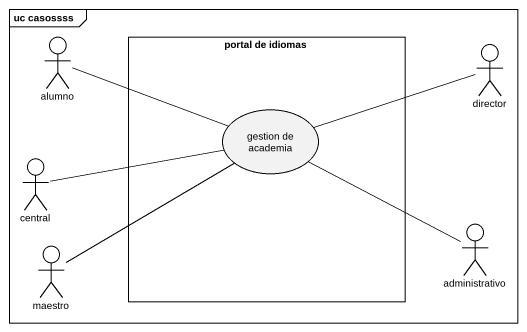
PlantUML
@startuml
mainframe uc casossss
actor alumno
rectangle "portal de idiomas" as portal_de_idiomas {
  usecase "gestion de academia" as gestion_de_academia
}
actor director
actor central
actor administrativo
actor maestro
alumno -right- gestion_de_academia
director -left- gestion_de_academia
central -right- gestion_de_academia
administrativo -up- gestion_de_academia
maestro -up- gestion_de_academia
@enduml
